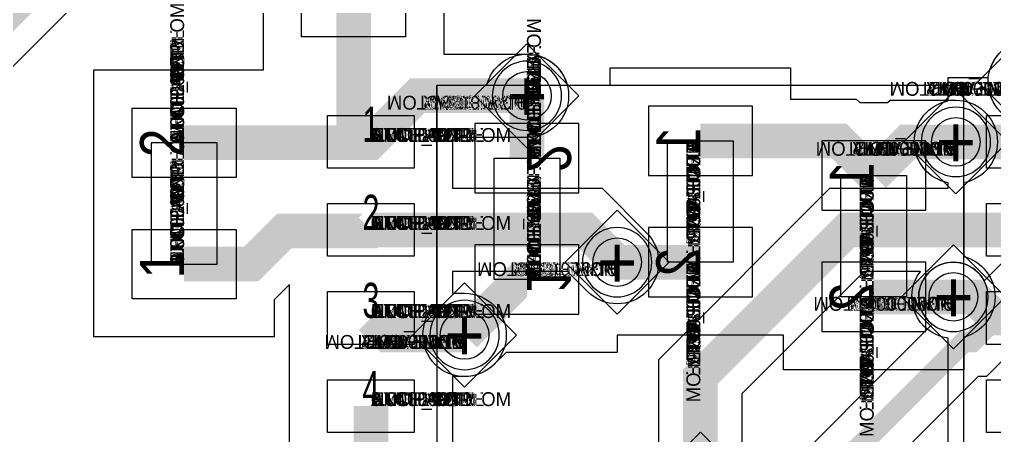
# Model space of a CAD drawing. Extents: x 0 to 323, y 0 to 320.
# Drawn here: x 113.69 to 127.76, y 193.36 to 199.36 of the extents above; entities that cross this region are included whole.
import ezdxf
from ezdxf.enums import TextEntityAlignment as Align

# ---------------------------------------------------------------- set-up
doc = ezdxf.new("R2010")
doc.units = 0
doc.header["$MEASUREMENT"] = 0
doc.layers.get('0').update_dxf_attribs({"linetype": 'CONTINUOUS'})
for name, color, linetype in [('CDN_FIGURES', 7, 'CONTINUOUS'), ('ETCH_BOTTOM', 7, 'CONTINUOUS'), ('ETCH_GND', 3, 'CONTINUOUS'), ('ETCH_INT1', 4, 'CONTINUOUS'), ('ETCH_INT2', 5, 'CONTINUOUS'), ('ETCH_PWR', 6, 'CONTINUOUS'), ('ETCH_TOP', 2, 'CONTINUOUS'), ('MANUFACTURING_NCLEGEND-1-6', 8, 'CONTINUOUS'), ('PACKAGE_GEOMETRY_ASSEMBLY_TOP', 11, 'CONTINUOUS'), ('PACKAGE_GEOMETRY_PIN_NUMBER', 9, 'CONTINUOUS')]:
    doc.layers.add(name, color=color, linetype=linetype)

# ---------------------------------------------------------------- blocks, each defined once
blk = doc.blocks.new('PAD_INFO')
for tag in ['SHAPE_TYPE', 'PAD_HEIGHT', 'PAD_LAYER', 'PAD_TYPE', 'PAD_WIDTH']:
    blk.add_attdef(tag, (0, 0), '', height=0.2)
at = {"flags": 2}
blk.add_attdef('CDN_TYPE', (0, 0), '', height=0.2, dxfattribs=at)
blk = doc.blocks.new('DRILL_INFO')
at = {"flags": 2}
blk.add_attdef('CDN_TYPE', (0, 0), '', height=0.2, dxfattribs=at)
for tag in ['FSHAPE', 'FCHAR', 'DRILL_HEIGHT', 'DIAMETER', 'PLATED', 'DRILL_WIDTH']:
    blk.add_attdef(tag, (0, 0), '', height=0.2)
blk = doc.blocks.new('VIA0700X0300')
at = {"layer": 'ETCH_BOTTOM'}
blk.add_circle((0, 0), 0.35, dxfattribs=at)
at = {"layer": 'ETCH_GND'}
blk.add_circle((0, 0), 0.35, dxfattribs=at)
at = {"layer": 'ETCH_INT1'}
blk.add_circle((0, 0), 0.35, dxfattribs=at)
at = {"layer": 'ETCH_INT2'}
blk.add_circle((0, 0), 0.35, dxfattribs=at)
at = {"layer": 'ETCH_PWR'}
blk.add_circle((0, 0), 0.35, dxfattribs=at)
at = {"layer": 'ETCH_TOP'}
blk.add_circle((0, 0), 0.35, dxfattribs=at)
ref = blk.add_blockref('PAD_INFO', (0, 0))
ref.add_attrib('PAD_LAYER', 'ETCH_TOP', (0, 0), dxfattribs={"height": 0.2})
ref.add_attrib('SHAPE_TYPE', 'NULL', (0, 0), dxfattribs={"height": 0.2})
ref.add_attrib('PAD_TYPE', 'ANTIPAD', (0, 0), dxfattribs={"height": 0.2})
ref.add_attrib('PAD_WIDTH', '0.000000', (0, 0), dxfattribs={"height": 0.2})
ref.add_attrib('PAD_HEIGHT', '0.000000', (0, 0), dxfattribs={"height": 0.2})
ref = blk.add_blockref('PAD_INFO', (0, 0))
ref.add_attrib('PAD_LAYER', 'ETCH_GND', (0, 0), dxfattribs={"height": 0.2})
ref.add_attrib('SHAPE_TYPE', 'NULL', (0, 0), dxfattribs={"height": 0.2})
ref.add_attrib('PAD_TYPE', 'ANTIPAD', (0, 0), dxfattribs={"height": 0.2})
ref.add_attrib('PAD_WIDTH', '0.000000', (0, 0), dxfattribs={"height": 0.2})
ref.add_attrib('PAD_HEIGHT', '0.000000', (0, 0), dxfattribs={"height": 0.2})
ref = blk.add_blockref('PAD_INFO', (0, 0))
ref.add_attrib('PAD_LAYER', 'ETCH_INT1', (0, 0), dxfattribs={"height": 0.2})
ref.add_attrib('SHAPE_TYPE', 'NULL', (0, 0), dxfattribs={"height": 0.2})
ref.add_attrib('PAD_TYPE', 'ANTIPAD', (0, 0), dxfattribs={"height": 0.2})
ref.add_attrib('PAD_WIDTH', '0.000000', (0, 0), dxfattribs={"height": 0.2})
ref.add_attrib('PAD_HEIGHT', '0.000000', (0, 0), dxfattribs={"height": 0.2})
ref = blk.add_blockref('PAD_INFO', (0, 0))
ref.add_attrib('PAD_LAYER', 'ETCH_INT2', (0, 0), dxfattribs={"height": 0.2})
ref.add_attrib('SHAPE_TYPE', 'NULL', (0, 0), dxfattribs={"height": 0.2})
ref.add_attrib('PAD_TYPE', 'ANTIPAD', (0, 0), dxfattribs={"height": 0.2})
ref.add_attrib('PAD_WIDTH', '0.000000', (0, 0), dxfattribs={"height": 0.2})
ref.add_attrib('PAD_HEIGHT', '0.000000', (0, 0), dxfattribs={"height": 0.2})
ref = blk.add_blockref('PAD_INFO', (0, 0))
ref.add_attrib('PAD_LAYER', 'ETCH_PWR', (0, 0), dxfattribs={"height": 0.2})
ref.add_attrib('SHAPE_TYPE', 'NULL', (0, 0), dxfattribs={"height": 0.2})
ref.add_attrib('PAD_TYPE', 'ANTIPAD', (0, 0), dxfattribs={"height": 0.2})
ref.add_attrib('PAD_WIDTH', '0.000000', (0, 0), dxfattribs={"height": 0.2})
ref.add_attrib('PAD_HEIGHT', '0.000000', (0, 0), dxfattribs={"height": 0.2})
ref = blk.add_blockref('PAD_INFO', (0, 0))
ref.add_attrib('PAD_LAYER', 'ETCH_BOTTOM', (0, 0), dxfattribs={"height": 0.2})
ref.add_attrib('SHAPE_TYPE', 'NULL', (0, 0), dxfattribs={"height": 0.2})
ref.add_attrib('PAD_TYPE', 'ANTIPAD', (0, 0), dxfattribs={"height": 0.2})
ref.add_attrib('PAD_WIDTH', '0.000000', (0, 0), dxfattribs={"height": 0.2})
ref.add_attrib('PAD_HEIGHT', '0.000000', (0, 0), dxfattribs={"height": 0.2})
ref = blk.add_blockref('PAD_INFO', (0, 0))
ref.add_attrib('PAD_LAYER', 'ETCH_TOP', (0, 0), dxfattribs={"height": 0.2})
ref.add_attrib('SHAPE_TYPE', 'NULL', (0, 0), dxfattribs={"height": 0.2})
ref.add_attrib('PAD_TYPE', 'THERMAL', (0, 0), dxfattribs={"height": 0.2})
ref.add_attrib('PAD_WIDTH', '0.000000', (0, 0), dxfattribs={"height": 0.2})
ref.add_attrib('PAD_HEIGHT', '0.000000', (0, 0), dxfattribs={"height": 0.2})
ref = blk.add_blockref('PAD_INFO', (0, 0))
ref.add_attrib('PAD_LAYER', 'ETCH_GND', (0, 0), dxfattribs={"height": 0.2})
ref.add_attrib('SHAPE_TYPE', 'NULL', (0, 0), dxfattribs={"height": 0.2})
ref.add_attrib('PAD_TYPE', 'THERMAL', (0, 0), dxfattribs={"height": 0.2})
ref.add_attrib('PAD_WIDTH', '0.000000', (0, 0), dxfattribs={"height": 0.2})
ref.add_attrib('PAD_HEIGHT', '0.000000', (0, 0), dxfattribs={"height": 0.2})
ref = blk.add_blockref('PAD_INFO', (0, 0))
ref.add_attrib('PAD_LAYER', 'ETCH_INT1', (0, 0), dxfattribs={"height": 0.2})
ref.add_attrib('SHAPE_TYPE', 'NULL', (0, 0), dxfattribs={"height": 0.2})
ref.add_attrib('PAD_TYPE', 'THERMAL', (0, 0), dxfattribs={"height": 0.2})
ref.add_attrib('PAD_WIDTH', '0.000000', (0, 0), dxfattribs={"height": 0.2})
ref.add_attrib('PAD_HEIGHT', '0.000000', (0, 0), dxfattribs={"height": 0.2})
ref = blk.add_blockref('PAD_INFO', (0, 0))
ref.add_attrib('PAD_LAYER', 'ETCH_INT2', (0, 0), dxfattribs={"height": 0.2})
ref.add_attrib('SHAPE_TYPE', 'NULL', (0, 0), dxfattribs={"height": 0.2})
ref.add_attrib('PAD_TYPE', 'THERMAL', (0, 0), dxfattribs={"height": 0.2})
ref.add_attrib('PAD_WIDTH', '0.000000', (0, 0), dxfattribs={"height": 0.2})
ref.add_attrib('PAD_HEIGHT', '0.000000', (0, 0), dxfattribs={"height": 0.2})
ref = blk.add_blockref('PAD_INFO', (0, 0))
ref.add_attrib('PAD_LAYER', 'ETCH_PWR', (0, 0), dxfattribs={"height": 0.2})
ref.add_attrib('SHAPE_TYPE', 'NULL', (0, 0), dxfattribs={"height": 0.2})
ref.add_attrib('PAD_TYPE', 'THERMAL', (0, 0), dxfattribs={"height": 0.2})
ref.add_attrib('PAD_WIDTH', '0.000000', (0, 0), dxfattribs={"height": 0.2})
ref.add_attrib('PAD_HEIGHT', '0.000000', (0, 0), dxfattribs={"height": 0.2})
ref = blk.add_blockref('PAD_INFO', (0, 0))
ref.add_attrib('PAD_LAYER', 'ETCH_BOTTOM', (0, 0), dxfattribs={"height": 0.2})
ref.add_attrib('SHAPE_TYPE', 'NULL', (0, 0), dxfattribs={"height": 0.2})
ref.add_attrib('PAD_TYPE', 'THERMAL', (0, 0), dxfattribs={"height": 0.2})
ref.add_attrib('PAD_WIDTH', '0.000000', (0, 0), dxfattribs={"height": 0.2})
ref.add_attrib('PAD_HEIGHT', '0.000000', (0, 0), dxfattribs={"height": 0.2})
ref = blk.add_blockref('PAD_INFO', (0, 0))
ref.add_attrib('PAD_LAYER', 'ETCH_TOP', (0, 0), dxfattribs={"height": 0.2})
ref.add_attrib('SHAPE_TYPE', 'CIRCLE', (0, 0), dxfattribs={"height": 0.2})
ref.add_attrib('PAD_TYPE', 'REGULAR', (0, 0), dxfattribs={"height": 0.2})
ref.add_attrib('PAD_WIDTH', '0.700000', (0, 0), dxfattribs={"height": 0.2})
ref.add_attrib('PAD_HEIGHT', '0.700000', (0, 0), dxfattribs={"height": 0.2})
ref = blk.add_blockref('PAD_INFO', (0, 0))
ref.add_attrib('PAD_LAYER', 'ETCH_GND', (0, 0), dxfattribs={"height": 0.2})
ref.add_attrib('SHAPE_TYPE', 'CIRCLE', (0, 0), dxfattribs={"height": 0.2})
ref.add_attrib('PAD_TYPE', 'REGULAR', (0, 0), dxfattribs={"height": 0.2})
ref.add_attrib('PAD_WIDTH', '0.700000', (0, 0), dxfattribs={"height": 0.2})
ref.add_attrib('PAD_HEIGHT', '0.700000', (0, 0), dxfattribs={"height": 0.2})
ref = blk.add_blockref('PAD_INFO', (0, 0))
ref.add_attrib('PAD_LAYER', 'ETCH_INT1', (0, 0), dxfattribs={"height": 0.2})
ref.add_attrib('SHAPE_TYPE', 'CIRCLE', (0, 0), dxfattribs={"height": 0.2})
ref.add_attrib('PAD_TYPE', 'REGULAR', (0, 0), dxfattribs={"height": 0.2})
ref.add_attrib('PAD_WIDTH', '0.700000', (0, 0), dxfattribs={"height": 0.2})
ref.add_attrib('PAD_HEIGHT', '0.700000', (0, 0), dxfattribs={"height": 0.2})
ref = blk.add_blockref('PAD_INFO', (0, 0))
ref.add_attrib('PAD_LAYER', 'ETCH_INT2', (0, 0), dxfattribs={"height": 0.2})
ref.add_attrib('SHAPE_TYPE', 'CIRCLE', (0, 0), dxfattribs={"height": 0.2})
ref.add_attrib('PAD_TYPE', 'REGULAR', (0, 0), dxfattribs={"height": 0.2})
ref.add_attrib('PAD_WIDTH', '0.700000', (0, 0), dxfattribs={"height": 0.2})
ref.add_attrib('PAD_HEIGHT', '0.700000', (0, 0), dxfattribs={"height": 0.2})
ref = blk.add_blockref('PAD_INFO', (0, 0))
ref.add_attrib('PAD_LAYER', 'ETCH_PWR', (0, 0), dxfattribs={"height": 0.2})
ref.add_attrib('SHAPE_TYPE', 'CIRCLE', (0, 0), dxfattribs={"height": 0.2})
ref.add_attrib('PAD_TYPE', 'REGULAR', (0, 0), dxfattribs={"height": 0.2})
ref.add_attrib('PAD_WIDTH', '0.700000', (0, 0), dxfattribs={"height": 0.2})
ref.add_attrib('PAD_HEIGHT', '0.700000', (0, 0), dxfattribs={"height": 0.2})
ref = blk.add_blockref('PAD_INFO', (0, 0))
ref.add_attrib('PAD_LAYER', 'ETCH_BOTTOM', (0, 0), dxfattribs={"height": 0.2})
ref.add_attrib('SHAPE_TYPE', 'CIRCLE', (0, 0), dxfattribs={"height": 0.2})
ref.add_attrib('PAD_TYPE', 'REGULAR', (0, 0), dxfattribs={"height": 0.2})
ref.add_attrib('PAD_WIDTH', '0.700000', (0, 0), dxfattribs={"height": 0.2})
ref.add_attrib('PAD_HEIGHT', '0.700000', (0, 0), dxfattribs={"height": 0.2})
ref = blk.add_blockref('DRILL_INFO', (0, 0))
ref.add_attrib('DIAMETER', '0.300000', (0, 0), dxfattribs={"height": 0.2})
ref.add_attrib('PLATED', 'PLATED', (0, 0), dxfattribs={"height": 0.2})
ref.add_attrib('FSHAPE', 'DIAMOND', (0, 0), dxfattribs={"height": 0.2})
ref.add_attrib('FCHAR', '+', (0, 0), dxfattribs={"height": 0.2})
ref.add_attrib('DRILL_WIDTH', '1.500000', (0, 0), dxfattribs={"height": 0.2})
ref.add_attrib('DRILL_HEIGHT', '1.500000', (0, 0), dxfattribs={"height": 0.2})
for tag in ['CDN_TYPE', 'PIN']:
    blk.add_attdef(tag, (0, 0), '', height=0.2)
at = {"flags": 2}
for tag in ['PSTKNAME', 'BBV']:
    blk.add_attdef(tag, (0, 0), '', height=0.2, dxfattribs=at)
blk = doc.blocks.new('FIGURE_DIAMOND')
at = {"layer": 'CDN_FIGURES'}
blk.add_lwpolyline([(-0.5, 0), (0, 0.5), (0.5, 0), (0, -0.5)], close=True, dxfattribs=at)
blk = doc.blocks.new('RC1000X1500TS')
at = {"layer": 'ETCH_TOP'}
blk.add_lwpolyline([(-0.5, -0.75), (-0.5, 0.75), (0.5, 0.75), (0.5, -0.75)], close=True, dxfattribs=at)
ref = blk.add_blockref('PAD_INFO', (0, 0))
ref.add_attrib('PAD_LAYER', 'ETCH_TOP', (0, 0), dxfattribs={"height": 0.2})
ref.add_attrib('SHAPE_TYPE', 'NULL', (0, 0), dxfattribs={"height": 0.2})
ref.add_attrib('PAD_TYPE', 'ANTIPAD', (0, 0), dxfattribs={"height": 0.2})
ref.add_attrib('PAD_WIDTH', '0.000000', (0, 0), dxfattribs={"height": 0.2})
ref.add_attrib('PAD_HEIGHT', '0.000000', (0, 0), dxfattribs={"height": 0.2})
ref = blk.add_blockref('PAD_INFO', (0, 0))
ref.add_attrib('PAD_LAYER', 'ETCH_GND', (0, 0), dxfattribs={"height": 0.2})
ref.add_attrib('SHAPE_TYPE', 'NULL', (0, 0), dxfattribs={"height": 0.2})
ref.add_attrib('PAD_TYPE', 'ANTIPAD', (0, 0), dxfattribs={"height": 0.2})
ref.add_attrib('PAD_WIDTH', '0.000000', (0, 0), dxfattribs={"height": 0.2})
ref.add_attrib('PAD_HEIGHT', '0.000000', (0, 0), dxfattribs={"height": 0.2})
ref = blk.add_blockref('PAD_INFO', (0, 0))
ref.add_attrib('PAD_LAYER', 'ETCH_INT1', (0, 0), dxfattribs={"height": 0.2})
ref.add_attrib('SHAPE_TYPE', 'NULL', (0, 0), dxfattribs={"height": 0.2})
ref.add_attrib('PAD_TYPE', 'ANTIPAD', (0, 0), dxfattribs={"height": 0.2})
ref.add_attrib('PAD_WIDTH', '0.000000', (0, 0), dxfattribs={"height": 0.2})
ref.add_attrib('PAD_HEIGHT', '0.000000', (0, 0), dxfattribs={"height": 0.2})
ref = blk.add_blockref('PAD_INFO', (0, 0))
ref.add_attrib('PAD_LAYER', 'ETCH_INT2', (0, 0), dxfattribs={"height": 0.2})
ref.add_attrib('SHAPE_TYPE', 'NULL', (0, 0), dxfattribs={"height": 0.2})
ref.add_attrib('PAD_TYPE', 'ANTIPAD', (0, 0), dxfattribs={"height": 0.2})
ref.add_attrib('PAD_WIDTH', '0.000000', (0, 0), dxfattribs={"height": 0.2})
ref.add_attrib('PAD_HEIGHT', '0.000000', (0, 0), dxfattribs={"height": 0.2})
ref = blk.add_blockref('PAD_INFO', (0, 0))
ref.add_attrib('PAD_LAYER', 'ETCH_PWR', (0, 0), dxfattribs={"height": 0.2})
ref.add_attrib('SHAPE_TYPE', 'NULL', (0, 0), dxfattribs={"height": 0.2})
ref.add_attrib('PAD_TYPE', 'ANTIPAD', (0, 0), dxfattribs={"height": 0.2})
ref.add_attrib('PAD_WIDTH', '0.000000', (0, 0), dxfattribs={"height": 0.2})
ref.add_attrib('PAD_HEIGHT', '0.000000', (0, 0), dxfattribs={"height": 0.2})
ref = blk.add_blockref('PAD_INFO', (0, 0))
ref.add_attrib('PAD_LAYER', 'ETCH_BOTTOM', (0, 0), dxfattribs={"height": 0.2})
ref.add_attrib('SHAPE_TYPE', 'NULL', (0, 0), dxfattribs={"height": 0.2})
ref.add_attrib('PAD_TYPE', 'ANTIPAD', (0, 0), dxfattribs={"height": 0.2})
ref.add_attrib('PAD_WIDTH', '0.000000', (0, 0), dxfattribs={"height": 0.2})
ref.add_attrib('PAD_HEIGHT', '0.000000', (0, 0), dxfattribs={"height": 0.2})
ref = blk.add_blockref('PAD_INFO', (0, 0))
ref.add_attrib('PAD_LAYER', 'ETCH_TOP', (0, 0), dxfattribs={"height": 0.2})
ref.add_attrib('SHAPE_TYPE', 'NULL', (0, 0), dxfattribs={"height": 0.2})
ref.add_attrib('PAD_TYPE', 'THERMAL', (0, 0), dxfattribs={"height": 0.2})
ref.add_attrib('PAD_WIDTH', '0.000000', (0, 0), dxfattribs={"height": 0.2})
ref.add_attrib('PAD_HEIGHT', '0.000000', (0, 0), dxfattribs={"height": 0.2})
ref = blk.add_blockref('PAD_INFO', (0, 0))
ref.add_attrib('PAD_LAYER', 'ETCH_GND', (0, 0), dxfattribs={"height": 0.2})
ref.add_attrib('SHAPE_TYPE', 'NULL', (0, 0), dxfattribs={"height": 0.2})
ref.add_attrib('PAD_TYPE', 'THERMAL', (0, 0), dxfattribs={"height": 0.2})
ref.add_attrib('PAD_WIDTH', '0.000000', (0, 0), dxfattribs={"height": 0.2})
ref.add_attrib('PAD_HEIGHT', '0.000000', (0, 0), dxfattribs={"height": 0.2})
ref = blk.add_blockref('PAD_INFO', (0, 0))
ref.add_attrib('PAD_LAYER', 'ETCH_INT1', (0, 0), dxfattribs={"height": 0.2})
ref.add_attrib('SHAPE_TYPE', 'NULL', (0, 0), dxfattribs={"height": 0.2})
ref.add_attrib('PAD_TYPE', 'THERMAL', (0, 0), dxfattribs={"height": 0.2})
ref.add_attrib('PAD_WIDTH', '0.000000', (0, 0), dxfattribs={"height": 0.2})
ref.add_attrib('PAD_HEIGHT', '0.000000', (0, 0), dxfattribs={"height": 0.2})
ref = blk.add_blockref('PAD_INFO', (0, 0))
ref.add_attrib('PAD_LAYER', 'ETCH_INT2', (0, 0), dxfattribs={"height": 0.2})
ref.add_attrib('SHAPE_TYPE', 'NULL', (0, 0), dxfattribs={"height": 0.2})
ref.add_attrib('PAD_TYPE', 'THERMAL', (0, 0), dxfattribs={"height": 0.2})
ref.add_attrib('PAD_WIDTH', '0.000000', (0, 0), dxfattribs={"height": 0.2})
ref.add_attrib('PAD_HEIGHT', '0.000000', (0, 0), dxfattribs={"height": 0.2})
ref = blk.add_blockref('PAD_INFO', (0, 0))
ref.add_attrib('PAD_LAYER', 'ETCH_PWR', (0, 0), dxfattribs={"height": 0.2})
ref.add_attrib('SHAPE_TYPE', 'NULL', (0, 0), dxfattribs={"height": 0.2})
ref.add_attrib('PAD_TYPE', 'THERMAL', (0, 0), dxfattribs={"height": 0.2})
ref.add_attrib('PAD_WIDTH', '0.000000', (0, 0), dxfattribs={"height": 0.2})
ref.add_attrib('PAD_HEIGHT', '0.000000', (0, 0), dxfattribs={"height": 0.2})
ref = blk.add_blockref('PAD_INFO', (0, 0))
ref.add_attrib('PAD_LAYER', 'ETCH_BOTTOM', (0, 0), dxfattribs={"height": 0.2})
ref.add_attrib('SHAPE_TYPE', 'NULL', (0, 0), dxfattribs={"height": 0.2})
ref.add_attrib('PAD_TYPE', 'THERMAL', (0, 0), dxfattribs={"height": 0.2})
ref.add_attrib('PAD_WIDTH', '0.000000', (0, 0), dxfattribs={"height": 0.2})
ref.add_attrib('PAD_HEIGHT', '0.000000', (0, 0), dxfattribs={"height": 0.2})
ref = blk.add_blockref('PAD_INFO', (0, 0))
ref.add_attrib('PAD_LAYER', 'ETCH_GND', (0, 0), dxfattribs={"height": 0.2})
ref.add_attrib('SHAPE_TYPE', 'NULL', (0, 0), dxfattribs={"height": 0.2})
ref.add_attrib('PAD_TYPE', 'REGULAR', (0, 0), dxfattribs={"height": 0.2})
ref.add_attrib('PAD_WIDTH', '0.000000', (0, 0), dxfattribs={"height": 0.2})
ref.add_attrib('PAD_HEIGHT', '0.000000', (0, 0), dxfattribs={"height": 0.2})
ref = blk.add_blockref('PAD_INFO', (0, 0))
ref.add_attrib('PAD_LAYER', 'ETCH_INT1', (0, 0), dxfattribs={"height": 0.2})
ref.add_attrib('SHAPE_TYPE', 'NULL', (0, 0), dxfattribs={"height": 0.2})
ref.add_attrib('PAD_TYPE', 'REGULAR', (0, 0), dxfattribs={"height": 0.2})
ref.add_attrib('PAD_WIDTH', '0.000000', (0, 0), dxfattribs={"height": 0.2})
ref.add_attrib('PAD_HEIGHT', '0.000000', (0, 0), dxfattribs={"height": 0.2})
ref = blk.add_blockref('PAD_INFO', (0, 0))
ref.add_attrib('PAD_LAYER', 'ETCH_INT2', (0, 0), dxfattribs={"height": 0.2})
ref.add_attrib('SHAPE_TYPE', 'NULL', (0, 0), dxfattribs={"height": 0.2})
ref.add_attrib('PAD_TYPE', 'REGULAR', (0, 0), dxfattribs={"height": 0.2})
ref.add_attrib('PAD_WIDTH', '0.000000', (0, 0), dxfattribs={"height": 0.2})
ref.add_attrib('PAD_HEIGHT', '0.000000', (0, 0), dxfattribs={"height": 0.2})
ref = blk.add_blockref('PAD_INFO', (0, 0))
ref.add_attrib('PAD_LAYER', 'ETCH_PWR', (0, 0), dxfattribs={"height": 0.2})
ref.add_attrib('SHAPE_TYPE', 'NULL', (0, 0), dxfattribs={"height": 0.2})
ref.add_attrib('PAD_TYPE', 'REGULAR', (0, 0), dxfattribs={"height": 0.2})
ref.add_attrib('PAD_WIDTH', '0.000000', (0, 0), dxfattribs={"height": 0.2})
ref.add_attrib('PAD_HEIGHT', '0.000000', (0, 0), dxfattribs={"height": 0.2})
ref = blk.add_blockref('PAD_INFO', (0, 0))
ref.add_attrib('PAD_LAYER', 'ETCH_BOTTOM', (0, 0), dxfattribs={"height": 0.2})
ref.add_attrib('SHAPE_TYPE', 'NULL', (0, 0), dxfattribs={"height": 0.2})
ref.add_attrib('PAD_TYPE', 'REGULAR', (0, 0), dxfattribs={"height": 0.2})
ref.add_attrib('PAD_WIDTH', '0.000000', (0, 0), dxfattribs={"height": 0.2})
ref.add_attrib('PAD_HEIGHT', '0.000000', (0, 0), dxfattribs={"height": 0.2})
ref = blk.add_blockref('DRILL_INFO', (0, 0))
ref.add_attrib('DIAMETER', '0.000000', (0, 0), dxfattribs={"height": 0.2})
ref.add_attrib('PLATED', 'PLATED', (0, 0), dxfattribs={"height": 0.2})
ref.add_attrib('FSHAPE', 'NULL', (0, 0), dxfattribs={"height": 0.2})
ref.add_attrib('DRILL_WIDTH', '0.000000', (0, 0), dxfattribs={"height": 0.2})
ref.add_attrib('DRILL_HEIGHT', '0.000000', (0, 0), dxfattribs={"height": 0.2})
ref = blk.add_blockref('PAD_INFO', (0, 0))
ref.add_attrib('PAD_LAYER', 'ETCH_TOP', (0, 0), dxfattribs={"height": 0.2})
ref.add_attrib('SHAPE_TYPE', 'RECTANGLE', (0, 0), dxfattribs={"height": 0.2})
ref.add_attrib('PAD_TYPE', 'REGULAR', (0, 0), dxfattribs={"height": 0.2})
ref.add_attrib('PAD_WIDTH', '1.000000', (0, 0), dxfattribs={"height": 0.2})
ref.add_attrib('PAD_HEIGHT', '1.500000', (0, 0), dxfattribs={"height": 0.2})
for tag in ['CDN_TYPE', 'PIN']:
    blk.add_attdef(tag, (0, 0), '', height=0.2)
at = {"flags": 2}
for tag in ['PSTKNAME', 'BBV']:
    blk.add_attdef(tag, (0, 0), '', height=0.2, dxfattribs=at)
blk = doc.blocks.new('F56')
at = {"layer": 'PACKAGE_GEOMETRY_ASSEMBLY_TOP'}
blk.add_lwpolyline([(0, -0.475), (1.75, -0.475), (1.75, 0.475), (0, 0.475)], close=True, dxfattribs=at)
at = {"layer": 'ETCH_TOP'}
ref = blk.add_blockref('RC1000X1500TS', (0, 0), dxfattribs=at)
ref.add_attrib('CDN_TYPE', 'PIN', (0, 0), dxfattribs={"height": 0.2})
ref.add_attrib('PIN', '1', (0, 0), dxfattribs={"height": 0.2})
ref = blk.add_blockref('RC1000X1500TS', (1.75, 0), dxfattribs=at)
ref.add_attrib('CDN_TYPE', 'PIN', (0, 0), dxfattribs={"height": 0.2})
ref.add_attrib('PIN', '2', (0, 0), dxfattribs={"height": 0.2})
at = {"flags": 2}
for tag in ['SYMBOL_TYPE', 'CDN_TYPE', 'REFDES']:
    blk.add_attdef(tag, (0, 0), '', height=0.2, dxfattribs=at)
blk = doc.blocks.new('RC1250X0760TS')
at = {"layer": 'ETCH_TOP'}
blk.add_lwpolyline([(-0.625, -0.38), (-0.625, 0.38), (0.625, 0.38), (0.625, -0.38)], close=True, dxfattribs=at)
ref = blk.add_blockref('PAD_INFO', (0, 0))
ref.add_attrib('PAD_LAYER', 'ETCH_TOP', (0, 0), dxfattribs={"height": 0.2})
ref.add_attrib('SHAPE_TYPE', 'NULL', (0, 0), dxfattribs={"height": 0.2})
ref.add_attrib('PAD_TYPE', 'ANTIPAD', (0, 0), dxfattribs={"height": 0.2})
ref.add_attrib('PAD_WIDTH', '0.000000', (0, 0), dxfattribs={"height": 0.2})
ref.add_attrib('PAD_HEIGHT', '0.000000', (0, 0), dxfattribs={"height": 0.2})
ref = blk.add_blockref('PAD_INFO', (0, 0))
ref.add_attrib('PAD_LAYER', 'ETCH_GND', (0, 0), dxfattribs={"height": 0.2})
ref.add_attrib('SHAPE_TYPE', 'NULL', (0, 0), dxfattribs={"height": 0.2})
ref.add_attrib('PAD_TYPE', 'ANTIPAD', (0, 0), dxfattribs={"height": 0.2})
ref.add_attrib('PAD_WIDTH', '0.000000', (0, 0), dxfattribs={"height": 0.2})
ref.add_attrib('PAD_HEIGHT', '0.000000', (0, 0), dxfattribs={"height": 0.2})
ref = blk.add_blockref('PAD_INFO', (0, 0))
ref.add_attrib('PAD_LAYER', 'ETCH_INT1', (0, 0), dxfattribs={"height": 0.2})
ref.add_attrib('SHAPE_TYPE', 'NULL', (0, 0), dxfattribs={"height": 0.2})
ref.add_attrib('PAD_TYPE', 'ANTIPAD', (0, 0), dxfattribs={"height": 0.2})
ref.add_attrib('PAD_WIDTH', '0.000000', (0, 0), dxfattribs={"height": 0.2})
ref.add_attrib('PAD_HEIGHT', '0.000000', (0, 0), dxfattribs={"height": 0.2})
ref = blk.add_blockref('PAD_INFO', (0, 0))
ref.add_attrib('PAD_LAYER', 'ETCH_INT2', (0, 0), dxfattribs={"height": 0.2})
ref.add_attrib('SHAPE_TYPE', 'NULL', (0, 0), dxfattribs={"height": 0.2})
ref.add_attrib('PAD_TYPE', 'ANTIPAD', (0, 0), dxfattribs={"height": 0.2})
ref.add_attrib('PAD_WIDTH', '0.000000', (0, 0), dxfattribs={"height": 0.2})
ref.add_attrib('PAD_HEIGHT', '0.000000', (0, 0), dxfattribs={"height": 0.2})
ref = blk.add_blockref('PAD_INFO', (0, 0))
ref.add_attrib('PAD_LAYER', 'ETCH_PWR', (0, 0), dxfattribs={"height": 0.2})
ref.add_attrib('SHAPE_TYPE', 'NULL', (0, 0), dxfattribs={"height": 0.2})
ref.add_attrib('PAD_TYPE', 'ANTIPAD', (0, 0), dxfattribs={"height": 0.2})
ref.add_attrib('PAD_WIDTH', '0.000000', (0, 0), dxfattribs={"height": 0.2})
ref.add_attrib('PAD_HEIGHT', '0.000000', (0, 0), dxfattribs={"height": 0.2})
ref = blk.add_blockref('PAD_INFO', (0, 0))
ref.add_attrib('PAD_LAYER', 'ETCH_BOTTOM', (0, 0), dxfattribs={"height": 0.2})
ref.add_attrib('SHAPE_TYPE', 'NULL', (0, 0), dxfattribs={"height": 0.2})
ref.add_attrib('PAD_TYPE', 'ANTIPAD', (0, 0), dxfattribs={"height": 0.2})
ref.add_attrib('PAD_WIDTH', '0.000000', (0, 0), dxfattribs={"height": 0.2})
ref.add_attrib('PAD_HEIGHT', '0.000000', (0, 0), dxfattribs={"height": 0.2})
ref = blk.add_blockref('PAD_INFO', (0, 0))
ref.add_attrib('PAD_LAYER', 'ETCH_TOP', (0, 0), dxfattribs={"height": 0.2})
ref.add_attrib('SHAPE_TYPE', 'NULL', (0, 0), dxfattribs={"height": 0.2})
ref.add_attrib('PAD_TYPE', 'THERMAL', (0, 0), dxfattribs={"height": 0.2})
ref.add_attrib('PAD_WIDTH', '0.000000', (0, 0), dxfattribs={"height": 0.2})
ref.add_attrib('PAD_HEIGHT', '0.000000', (0, 0), dxfattribs={"height": 0.2})
ref = blk.add_blockref('PAD_INFO', (0, 0))
ref.add_attrib('PAD_LAYER', 'ETCH_GND', (0, 0), dxfattribs={"height": 0.2})
ref.add_attrib('SHAPE_TYPE', 'NULL', (0, 0), dxfattribs={"height": 0.2})
ref.add_attrib('PAD_TYPE', 'THERMAL', (0, 0), dxfattribs={"height": 0.2})
ref.add_attrib('PAD_WIDTH', '0.000000', (0, 0), dxfattribs={"height": 0.2})
ref.add_attrib('PAD_HEIGHT', '0.000000', (0, 0), dxfattribs={"height": 0.2})
ref = blk.add_blockref('PAD_INFO', (0, 0))
ref.add_attrib('PAD_LAYER', 'ETCH_INT1', (0, 0), dxfattribs={"height": 0.2})
ref.add_attrib('SHAPE_TYPE', 'NULL', (0, 0), dxfattribs={"height": 0.2})
ref.add_attrib('PAD_TYPE', 'THERMAL', (0, 0), dxfattribs={"height": 0.2})
ref.add_attrib('PAD_WIDTH', '0.000000', (0, 0), dxfattribs={"height": 0.2})
ref.add_attrib('PAD_HEIGHT', '0.000000', (0, 0), dxfattribs={"height": 0.2})
ref = blk.add_blockref('PAD_INFO', (0, 0))
ref.add_attrib('PAD_LAYER', 'ETCH_INT2', (0, 0), dxfattribs={"height": 0.2})
ref.add_attrib('SHAPE_TYPE', 'NULL', (0, 0), dxfattribs={"height": 0.2})
ref.add_attrib('PAD_TYPE', 'THERMAL', (0, 0), dxfattribs={"height": 0.2})
ref.add_attrib('PAD_WIDTH', '0.000000', (0, 0), dxfattribs={"height": 0.2})
ref.add_attrib('PAD_HEIGHT', '0.000000', (0, 0), dxfattribs={"height": 0.2})
ref = blk.add_blockref('PAD_INFO', (0, 0))
ref.add_attrib('PAD_LAYER', 'ETCH_PWR', (0, 0), dxfattribs={"height": 0.2})
ref.add_attrib('SHAPE_TYPE', 'NULL', (0, 0), dxfattribs={"height": 0.2})
ref.add_attrib('PAD_TYPE', 'THERMAL', (0, 0), dxfattribs={"height": 0.2})
ref.add_attrib('PAD_WIDTH', '0.000000', (0, 0), dxfattribs={"height": 0.2})
ref.add_attrib('PAD_HEIGHT', '0.000000', (0, 0), dxfattribs={"height": 0.2})
ref = blk.add_blockref('PAD_INFO', (0, 0))
ref.add_attrib('PAD_LAYER', 'ETCH_BOTTOM', (0, 0), dxfattribs={"height": 0.2})
ref.add_attrib('SHAPE_TYPE', 'NULL', (0, 0), dxfattribs={"height": 0.2})
ref.add_attrib('PAD_TYPE', 'THERMAL', (0, 0), dxfattribs={"height": 0.2})
ref.add_attrib('PAD_WIDTH', '0.000000', (0, 0), dxfattribs={"height": 0.2})
ref.add_attrib('PAD_HEIGHT', '0.000000', (0, 0), dxfattribs={"height": 0.2})
ref = blk.add_blockref('PAD_INFO', (0, 0))
ref.add_attrib('PAD_LAYER', 'ETCH_TOP', (0, 0), dxfattribs={"height": 0.2})
ref.add_attrib('SHAPE_TYPE', 'RECTANGLE', (0, 0), dxfattribs={"height": 0.2})
ref.add_attrib('PAD_TYPE', 'REGULAR', (0, 0), dxfattribs={"height": 0.2})
ref.add_attrib('PAD_WIDTH', '1.250000', (0, 0), dxfattribs={"height": 0.2})
ref.add_attrib('PAD_HEIGHT', '0.760000', (0, 0), dxfattribs={"height": 0.2})
ref = blk.add_blockref('PAD_INFO', (0, 0))
ref.add_attrib('PAD_LAYER', 'ETCH_GND', (0, 0), dxfattribs={"height": 0.2})
ref.add_attrib('SHAPE_TYPE', 'NULL', (0, 0), dxfattribs={"height": 0.2})
ref.add_attrib('PAD_TYPE', 'REGULAR', (0, 0), dxfattribs={"height": 0.2})
ref.add_attrib('PAD_WIDTH', '0.000000', (0, 0), dxfattribs={"height": 0.2})
ref.add_attrib('PAD_HEIGHT', '0.000000', (0, 0), dxfattribs={"height": 0.2})
ref = blk.add_blockref('PAD_INFO', (0, 0))
ref.add_attrib('PAD_LAYER', 'ETCH_INT1', (0, 0), dxfattribs={"height": 0.2})
ref.add_attrib('SHAPE_TYPE', 'NULL', (0, 0), dxfattribs={"height": 0.2})
ref.add_attrib('PAD_TYPE', 'REGULAR', (0, 0), dxfattribs={"height": 0.2})
ref.add_attrib('PAD_WIDTH', '0.000000', (0, 0), dxfattribs={"height": 0.2})
ref.add_attrib('PAD_HEIGHT', '0.000000', (0, 0), dxfattribs={"height": 0.2})
ref = blk.add_blockref('PAD_INFO', (0, 0))
ref.add_attrib('PAD_LAYER', 'ETCH_INT2', (0, 0), dxfattribs={"height": 0.2})
ref.add_attrib('SHAPE_TYPE', 'NULL', (0, 0), dxfattribs={"height": 0.2})
ref.add_attrib('PAD_TYPE', 'REGULAR', (0, 0), dxfattribs={"height": 0.2})
ref.add_attrib('PAD_WIDTH', '0.000000', (0, 0), dxfattribs={"height": 0.2})
ref.add_attrib('PAD_HEIGHT', '0.000000', (0, 0), dxfattribs={"height": 0.2})
ref = blk.add_blockref('PAD_INFO', (0, 0))
ref.add_attrib('PAD_LAYER', 'ETCH_PWR', (0, 0), dxfattribs={"height": 0.2})
ref.add_attrib('SHAPE_TYPE', 'NULL', (0, 0), dxfattribs={"height": 0.2})
ref.add_attrib('PAD_TYPE', 'REGULAR', (0, 0), dxfattribs={"height": 0.2})
ref.add_attrib('PAD_WIDTH', '0.000000', (0, 0), dxfattribs={"height": 0.2})
ref.add_attrib('PAD_HEIGHT', '0.000000', (0, 0), dxfattribs={"height": 0.2})
ref = blk.add_blockref('PAD_INFO', (0, 0))
ref.add_attrib('PAD_LAYER', 'ETCH_BOTTOM', (0, 0), dxfattribs={"height": 0.2})
ref.add_attrib('SHAPE_TYPE', 'NULL', (0, 0), dxfattribs={"height": 0.2})
ref.add_attrib('PAD_TYPE', 'REGULAR', (0, 0), dxfattribs={"height": 0.2})
ref.add_attrib('PAD_WIDTH', '0.000000', (0, 0), dxfattribs={"height": 0.2})
ref.add_attrib('PAD_HEIGHT', '0.000000', (0, 0), dxfattribs={"height": 0.2})
ref = blk.add_blockref('DRILL_INFO', (0, 0))
ref.add_attrib('DIAMETER', '0.000000', (0, 0), dxfattribs={"height": 0.2})
ref.add_attrib('PLATED', 'PLATED', (0, 0), dxfattribs={"height": 0.2})
ref.add_attrib('FSHAPE', 'NULL', (0, 0), dxfattribs={"height": 0.2})
ref.add_attrib('DRILL_WIDTH', '0.000000', (0, 0), dxfattribs={"height": 0.2})
ref.add_attrib('DRILL_HEIGHT', '0.000000', (0, 0), dxfattribs={"height": 0.2})
for tag in ['CDN_TYPE', 'PIN']:
    blk.add_attdef(tag, (0, 0), '', height=0.2)
at = {"flags": 2}
for tag in ['PSTKNAME', 'BBV']:
    blk.add_attdef(tag, (0, 0), '', height=0.2, dxfattribs=at)
blk = doc.blocks.new('SO-24W')
at = {"layer": 'PACKAGE_GEOMETRY_ASSEMBLY_TOP'}
blk.add_lwpolyline([(-3.8, -7.8), (3.8, -7.8), (3.8, 7.8), (-3.8, 7.8)], close=True, dxfattribs=at)
at = {"layer": 'ETCH_TOP'}
ref = blk.add_blockref('RC1250X0760TS', (-4.75, 6.985), dxfattribs=at)
ref.add_attrib('CDN_TYPE', 'PIN', (0, 0), dxfattribs={"height": 0.2})
ref.add_attrib('PIN', '1', (0, 0), dxfattribs={"height": 0.2})
ref = blk.add_blockref('RC1250X0760TS', (4.75, 6.985), dxfattribs=at)
ref.add_attrib('CDN_TYPE', 'PIN', (0, 0), dxfattribs={"height": 0.2})
ref.add_attrib('PIN', '24', (0, 0), dxfattribs={"height": 0.2})
ref = blk.add_blockref('RC1250X0760TS', (-4.75, 5.715), dxfattribs=at)
ref.add_attrib('CDN_TYPE', 'PIN', (0, 0), dxfattribs={"height": 0.2})
ref.add_attrib('PIN', '2', (0, 0), dxfattribs={"height": 0.2})
ref = blk.add_blockref('RC1250X0760TS', (4.75, 5.715), dxfattribs=at)
ref.add_attrib('CDN_TYPE', 'PIN', (0, 0), dxfattribs={"height": 0.2})
ref.add_attrib('PIN', '23', (0, 0), dxfattribs={"height": 0.2})
ref = blk.add_blockref('RC1250X0760TS', (-4.75, 4.445), dxfattribs=at)
ref.add_attrib('CDN_TYPE', 'PIN', (0, 0), dxfattribs={"height": 0.2})
ref.add_attrib('PIN', '3', (0, 0), dxfattribs={"height": 0.2})
ref = blk.add_blockref('RC1250X0760TS', (4.75, 4.445), dxfattribs=at)
ref.add_attrib('CDN_TYPE', 'PIN', (0, 0), dxfattribs={"height": 0.2})
ref.add_attrib('PIN', '22', (0, 0), dxfattribs={"height": 0.2})
ref = blk.add_blockref('RC1250X0760TS', (-4.75, 3.175), dxfattribs=at)
ref.add_attrib('CDN_TYPE', 'PIN', (0, 0), dxfattribs={"height": 0.2})
ref.add_attrib('PIN', '4', (0, 0), dxfattribs={"height": 0.2})
ref = blk.add_blockref('RC1250X0760TS', (4.75, 3.175), dxfattribs=at)
ref.add_attrib('CDN_TYPE', 'PIN', (0, 0), dxfattribs={"height": 0.2})
ref.add_attrib('PIN', '21', (0, 0), dxfattribs={"height": 0.2})
at = {"flags": 2}
for tag in ['SYMBOL_TYPE', 'CDN_TYPE', 'REFDES']:
    blk.add_attdef(tag, (0, 0), '', height=0.2, dxfattribs=at)

msp = doc.modelspace()

# ---------------------------------------------------------------- linework, layer by layer
at = {"layer": 'ETCH_BOTTOM'}
for points, format in [([(128.263, 197.855, -1), (128.263, 199.056)], "xyb"), ([(121.013, 197.355, 0.5, 0.5, 0), (121.013, 198.255, 0.5, 0.5, 0)], "xyseb"), ([(123.513, 197.605, 0.5, 0.5, 0), (125.513, 197.605, 0.5, 0.5, 0), (126.013, 197.105, 0.5, 0.5, 0)], "xyseb"), ([(127.198, 197.59, 0.5, 0.5, 0), (126.498, 197.59, 0.5, 0.5, 0), (126.013, 197.105, 0.5, 0.5, 0)], "xyseb"), ([(122.313, 195.855, 0.5, 0.5, 0), (123.513, 195.855, 0.5, 0.5, 0)], "xyseb"), ([(121.013, 195.605, 0.5, 0.5, 0), (120.913, 195.605, 0.5, 0.5, 0), (120.113, 194.805, 0.5, 0.5, 0)], "xyseb"), ([(126.013, 195.355, 0.5, 0.5, 0), (127.163, 195.355, 0.5, 0.5, 0)], "xyseb")]:
    msp.add_lwpolyline(points, format=format, dxfattribs=at)
msp.add_lwpolyline([(120.537, 194.381, -1), (119.688, 195.23), (119.713, 195.254), (119.713, 198.406), (120.432, 198.406, -0.774485), (121.594, 198.406), (122.213, 198.406), (122.213, 198.656), (124.813, 198.656), (124.813, 198.206), (125.761, 198.206), (125.811, 198.156), (126.214, 198.156), (126.249, 198.191), (127.198, 198.191, -0.907881), (127.313, 197.001), (127.313, 195.936, -0.774485), (127.313, 194.774), (127.313, 194.305), (124.713, 194.305), (124.713, 194.805), (122.313, 194.805), (122.313, 194.555), (120.711, 194.555)], format="xyb", close=True, dxfattribs=at)
at = {"layer": 'ETCH_GND'}
for points in [[(121.513, 198.255, 1), (120.513, 198.255, 1)], [(127.698, 197.59, 1), (126.698, 197.59, 1)], [(122.813, 195.855, 1), (121.813, 195.855, 1)], [(127.663, 195.355, 1), (126.663, 195.355, 1)], [(120.613, 194.805, 1), (119.613, 194.805, 1)]]:
    msp.add_lwpolyline(points, format="xyb", close=True, dxfattribs=at)
at = {"layer": 'ETCH_INT1'}
for points in [[(121.513, 198.255, 1), (120.513, 198.255, 1)], [(127.698, 197.59, 1), (126.698, 197.59, 1)], [(122.813, 195.855, 1), (121.813, 195.855, 1)], [(127.663, 195.355, 1), (126.663, 195.355, 1)], [(120.613, 194.805, 1), (119.613, 194.805, 1)]]:
    msp.add_lwpolyline(points, format="xyb", close=True, dxfattribs=at)
at = {"layer": 'ETCH_INT2'}
for points, format in [([(81.49, 179.955, 0.3, 0.3, 0), (88.293, 179.955, 0.3, 0.3, 0), (88.317, 179.979, 0.3, 0.3, 0), (88.855, 179.979, 0.3, 0.3, 0), (88.879, 179.955, 0.3, 0.3, 0), (94.163, 179.955, 0.3, 0.3, 0), (124.513, 210.305, 0.3, 0.3, 0), (125.29, 210.305, 0.3, 0.3, 0), (125.763, 210.779, 0.3, 0.3, 0), (125.763, 211.555, 0.3, 0.3, 0), (131.513, 217.305, 0.3, 0.3, 0)], "xyseb"), ([(132.013, 217.098), (126.263, 211.348), (126.263, 210.571), (125.497, 209.805), (124.72, 209.805), (101.009, 186.095, -3.369844), (100.623, 185.709), (94.37, 179.455), (93.921, 179.455, -2.158663), (93.158, 179.455), (89.07, 179.455, -1.294764), (88.102, 179.455), (81.282, 179.455)], "xyb"), ([(78.786, 176.306), (85.789, 176.306), (85.989, 176.106), (94.312, 176.106, -1.999001), (95.113, 176.106), (102.099, 176.106, -70.921901), (102.127, 176.106), (105.396, 176.106), (105.641, 176.351), (114.02, 176.351), (118.203, 180.534, -1.245787), (118.832, 181.282), (123.512, 185.962, -2.134891), (124.056, 186.506), (124.363, 186.813), (124.363, 192.463), (126.858, 194.959, -1.245787), (127.606, 195.587), (142.813, 210.793)], "xyb"), ([(143.313, 210.586, 0.3, 0.3, 0), (127.432, 194.705, 0.3, 0.3, 0), (127.313, 194.705, 0.3, 0.3, 0), (124.863, 192.255, 0.3, 0.3, 0), (124.863, 186.605, 0.3, 0.3, 0), (119.085, 180.827, 0.3, 0.3, 0), (119.085, 180.708, 0.3, 0.3, 0), (114.227, 175.85, 0.3, 0.3, 0), (105.848, 175.85, 0.3, 0.3, 0), (105.603, 175.605, 0.3, 0.3, 0), (85.782, 175.605, 0.3, 0.3, 0), (85.582, 175.805, 0.3, 0.3, 0), (78.993, 175.805, 0.3, 0.3, 0), (78.593, 175.405, 0.3, 0.3, 0), (70.043, 175.405, 0.3, 0.3, 0), (69.643, 175.005, 0.3, 0.3, 0), (53.582, 175.005, 0.3, 0.3, 0), (52.982, 175.605, 0.3, 0.3, 0), (48.343, 175.605, 0.3, 0.3, 0), (47.943, 175.205, 0.3, 0.3, 0), (22.363, 175.205, 0.3, 0.3, 0), (19.743, 177.825, 0.3, 0.3, 0), (16.013, 177.825, 0.3, 0.3, 0)], "xyseb"), ([(143.813, 210.379), (127.639, 194.205), (127.52, 194.205), (125.363, 192.048), (125.363, 186.398), (119.585, 180.62), (119.585, 180.501), (118.586, 179.503, -1.386903), (117.915, 178.832), (114.434, 175.35), (106.595, 175.35, -1.058215), (105.627, 175.105), (92.87, 175.105, -2.426822), (92.165, 175.105), (89.777, 175.105, -70.921901), (89.749, 175.105), (85.81, 175.105, -1.107624), (84.836, 175.305)], "xyb")]:
    msp.add_lwpolyline(points, format=format, dxfattribs=at)
for points in [[(121.513, 198.255, 1), (120.513, 198.255, 1)], [(127.698, 197.59, 1), (126.698, 197.59, 1)], [(122.813, 195.855, 1), (121.813, 195.855, 1)], [(120.613, 194.805, 1), (119.613, 194.805, 1)]]:
    msp.add_lwpolyline(points, format="xyb", close=True, dxfattribs=at)
at = {"layer": 'ETCH_PWR'}
for points in [[(121.513, 198.255, 1), (120.513, 198.255, 1)], [(127.698, 197.59, 1), (126.698, 197.59, 1)], [(122.813, 195.855, 1), (121.813, 195.855, 1)], [(127.663, 195.355, 1), (126.663, 195.355, 1)], [(120.613, 194.805, 1), (119.613, 194.805, 1)]]:
    msp.add_lwpolyline(points, format="xyb", close=True, dxfattribs=at)
at = {"layer": 'ETCH_TOP'}
msp.add_lwpolyline([(117.588, 186.334), (117.588, 195.532), (117.368, 195.312), (117.368, 194.777), (114.768, 194.777), (114.768, 198.628), (117.213, 198.628), (117.213, 205.906)], dxfattribs=at)
for points, format in [([(119.813, 200.305), (119.813, 198.856), (121.013, 198.856, -1), (121.013, 197.655), (119.938, 197.655), (119.938, 196.921), (122.096, 196.921), (122.737, 196.28, -1), (121.888, 195.431), (121.599, 195.72), (119.938, 195.72), (119.938, 195.406), (120.113, 195.406, -1), (120.113, 194.205), (119.938, 194.205), (119.938, 190.569, -0.935273)], "xyb"), ([(118.513, 199.605, 0.5, 0.5, 0), (118.513, 197.84, 0.5, 0.5, 0), (118.763, 197.59, 0.5, 0.5, 0)], "xyseb"), ([(129.763, 179.955), (125.913, 179.955), (125.913, 181.757), (125.513, 182.157), (125.513, 184.104), (126.738, 185.33, -0.166495), (127.088, 185.501), (127.088, 190.671, -0.720319), (127.088, 191.81), (127.088, 194.76, -0.578872), (126.686, 195.72), (125.876, 195.72), (124.113, 193.957), (124.113, 192.655, -1), (122.913, 192.655), (122.913, 194.454), (125.379, 196.921), (127.088, 196.921), (127.088, 197.001, -0.830627), (127.088, 198.18), (127.088, 198.521), (127.666, 198.521, -0.896817), (128.859, 198.521)], "xyb"), ([(121.013, 198.255, 0.5, 0.5, 0), (119.428, 198.255, 0.5, 0.5, 0), (118.763, 197.59, 0.5, 0.5, 0)], "xyseb"), ([(116.068, 197.577, 0.5, 0.5, 0), (118.75, 197.577, 0.5, 0.5, 0), (118.763, 197.59, 0.5, 0.5, 0)], "xyseb"), ([(128.263, 197.59, 0.5, 0.5, 0), (127.198, 197.59, 0.5, 0.5, 0)], "xyseb"), ([(118.763, 196.32, 0.5, 0.5, 0), (118.748, 196.305, 0.5, 0.5, 0), (117.513, 196.305, 0.5, 0.5, 0), (117.035, 195.827, 0.5, 0.5, 0), (116.068, 195.827, 0.5, 0.5, 0)], "xyseb"), ([(118.763, 196.32, 0.5, 0.5, 0), (121.848, 196.32, 0.5, 0.5, 0), (122.313, 195.855, 0.5, 0.5, 0)], "xyseb"), ([(128.263, 196.32, 0.5, 0.5, 0), (125.628, 196.32, 0.5, 0.5, 0), (123.513, 194.205, 0.5, 0.5, 0), (123.513, 192.655, 0.5, 0.5, 0)], "xyseb"), ([(127.163, 195.355, 0.5, 0.5, 0), (127.458, 195.355, 0.5, 0.5, 0), (127.763, 195.05, 0.5, 0.5, 0), (128.263, 195.05, 0.5, 0.5, 0)], "xyseb"), ([(120.113, 194.805, 0.5, 0.5, 0), (119.008, 194.805, 0.5, 0.5, 0), (118.763, 195.05, 0.5, 0.5, 0)], "xyseb"), ([(118.763, 193.78, 0.5, 0.5, 0), (118.763, 192.51, 0.5, 0.5, 0)], "xyseb")]:
    msp.add_lwpolyline(points, format=format, dxfattribs=at)

# ---------------------------------------------------------------- block references
at = {"rotation": 90}
for p in [(118.513, 199.605), (116.068, 195.827)]:
    msp.add_blockref('F56', p, dxfattribs=at)
at = {"xscale": -1}
for p, rotation in [((121.013, 195.605), 270), ((123.513, 197.605), 90), ((126.013, 197.105), 90)]:
    msp.add_blockref('F56', p, dxfattribs=dict(at, rotation=rotation))
msp.add_blockref('SO-24W', (123.513, 190.605))
at = {"layer": 'ETCH_TOP', "rotation": 180}
for p in [(128.263, 198.455), (121.013, 198.255), (127.198, 197.59), (122.313, 195.855), (127.163, 195.355), (120.113, 194.805)]:
    msp.add_blockref('VIA0700X0300', p, dxfattribs=at)
at = {"layer": 'MANUFACTURING_NCLEGEND-1-6', "xscale": 1.5, "yscale": 1.5}
for p in [(128.263, 198.455), (121.013, 198.255), (127.198, 197.59), (122.313, 195.855), (127.163, 195.355), (120.113, 194.805), (123.513, 192.655)]:
    msp.add_blockref('FIGURE_DIAMOND', p, dxfattribs=at)

# ---------------------------------------------------------------- texts
at = {"layer": 'MANUFACTURING_NCLEGEND-1-6'}
for p in [(121.013, 198.255), (127.198, 197.59), (122.313, 195.855), (127.163, 195.355), (120.113, 194.805)]:
    msp.add_text('+', height=0.75, dxfattribs=at).set_placement(p, align=Align.MIDDLE_CENTER)
at = {"layer": 'PACKAGE_GEOMETRY_PIN_NUMBER', "width": 0.649606}
for s, p in [('1', (118.763, 197.59)), ('2', (118.763, 196.32)), ('3', (118.763, 195.05)), ('4', (118.763, 193.78))]:
    msp.add_text(s, height=0.508, dxfattribs=at).set_placement(p, align=Align.CENTER)
at = {"layer": 'PACKAGE_GEOMETRY_PIN_NUMBER', "width": 0.88}
for s, p in [('2', (116.068, 197.577)), ('1', (116.068, 195.827))]:
    msp.add_text(s, height=0.635, rotation=90, dxfattribs=at).set_placement(p, align=Align.CENTER)
at = {"layer": 'PACKAGE_GEOMETRY_PIN_NUMBER', "text_generation_flag": 2, "width": 0.88}
for s, rotation, p in [('1', 90, (123.513, 197.605)), ('2', 270, (121.013, 197.355)), ('1', 90, (126.013, 197.105)), ('2', 90, (123.513, 195.855)), ('1', 270, (121.013, 195.605)), ('2', 90, (126.013, 195.355))]:
    msp.add_text(s, height=0.635, rotation=rotation, dxfattribs=at).set_placement(p, align=Align.CENTER)

doc.saveas('drawing.dxf')
